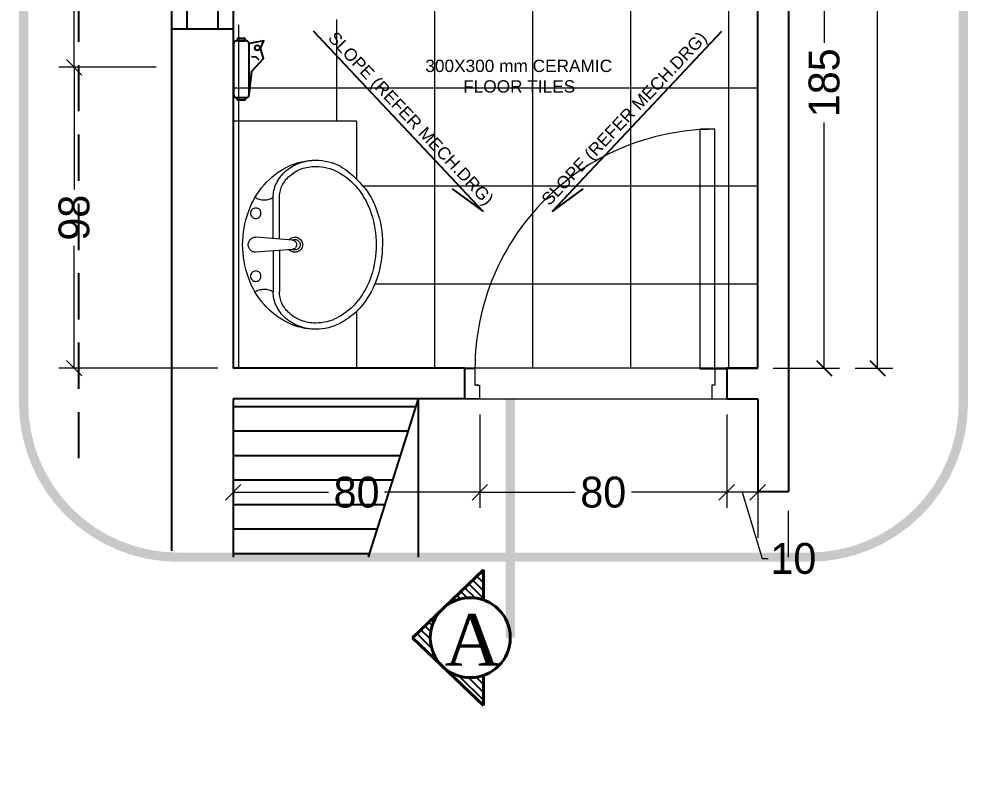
# Model space of a CAD drawing. Header units: centimetres. Extents: x 7997 to 116674, y 1017 to 13844.
# Drawn here: x 50364.4 to 50672.1, y 9223.4 to 9471.1 of the extents above; entities that cross this region are included whole.
import ezdxf
from ezdxf.xclip import XClip

# ---------------------------------------------------------------- set-up
doc = ezdxf.new("R2010")
doc.units = ezdxf.units.CM
doc.header["$LTSCALE"] = 200
doc.header["$XCLIPFRAME"] = 0
doc.header["$PDMODE"] = 2
for name, pattern in [('A-106-Typical Floor Plan$0$HIDDEN', [0.375, 0.25, -0.125]), ('CENTER2', [1.125, 0.75, -0.125, 0.125, -0.125]), ('DASHED', [0.75, 0.5, -0.25])]:
    doc.linetypes.add(name, pattern=pattern)
for name, color, linetype, lineweight in [('$1$FIXTURE', 6, 'Continuous', 13), ('$1$WALL', 3, 'Continuous', 25), ('HAT', 8, 'Continuous', 9), ('Layer1', 67, 'Continuous', 9), ('PLAN', 7, 'Continuous', 40), ('TEXT', 6, 'Continuous', 18), ('WALL', 3, 'Continuous', 25)]:
    doc.layers.add(name, color=color, linetype=linetype, lineweight=lineweight)
for name, color, linetype in [('$1$Z-RUBBER', 8, 'Continuous'), ('0949-AR-100-002 Basement level$0$KEITH - SAN', 1, 'Continuous'), ('AFP-TOILET FIXTURE', 8, 'Continuous'), ('ARCH-TEXT', 6, 'Continuous'), ('AXIS', 9, 'CENTER2'), ('CPBRD-LINES', 11, 'Continuous'), ('DIM', 11, 'Continuous'), ('SLOPE', 4, 'Continuous'), ('TXT', 6, 'Continuous'), ('WINDOR', 6, 'Continuous')]:
    doc.layers.add(name, color=color, linetype=linetype)
doc.styles.add('ROMAND', font='times.ttf')
doc.styles.add('Style-Arial', font='arial.ttf')
doc.styles.add('T2', font='')
doc.styles.get('T2').set_extended_font_data('Elisia')
doc.dimstyles.new('NORMAL-1', dxfattribs={"dimtxt": 10, "dimasz": 5, "dimexe": 5, "dimexo": 5, "dimgap": 1, "dimtad": 0, "dimdec": 0, "dimdsep": 46, "dimtxsty": 'T2', "dimblk1": 'OBLIQUE', "dimblk2": 'OBLIQUE', "dimsah": 1, "dimcen": 0.09, "dimclrd": 4, "dimclre": 4, "dimclrt": 6, "dimadec": 0, "dimazin": 0, "dimtfac": 1, "dimtdec": 0, "dimtofl": 0, "dimtmove": 1, "dimatfit": 3, "dimldrblk": 'OPEN30', "dimfxl": 0, "dimtolj": 1, "dimtzin": 0, "dimlwd": 5, "dimlwe": 5, "dimarcsym": 0})

# ---------------------------------------------------------------- blocks, each defined once
blk = doc.blocks.new('_OBLIQUE')
at = {"color": 0, "linetype": 'ByBlock'}
blk.add_line((-0.5, -0.5), (0.5, 0.5), dxfattribs=at)
blk = doc.blocks.new('*D171')
at = {"layer": 'Defpoints', "color": 0, "transparency": 16777216}
for p in [(50593.82, 9347.92), (50603.87, 9347.92), (50593.82, 9317.64)]:
    blk.add_point(p, dxfattribs=at)
at = {"layer": 'HAT', "color": 4, "lineweight": 5, "transparency": 16777216}
for p, q in [((50593.82, 9342.92), (50593.82, 9312.64)), ((50603.87, 9342.92), (50603.87, 9312.64)), ((50603.87, 9317.64), (50593.82, 9317.64)), ((50598.84, 9317.64), (50605.29, 9296.14)), ((50605.29, 9296.14), (50607.29, 9296.14))]:
    blk.add_line(p, q, dxfattribs=at)
at = {"layer": 'HAT', "color": 4, "lineweight": 5, "transparency": 16777216, "xscale": 5, "yscale": 5, "zscale": 5, "rotation": 180}
blk.add_blockref('_OBLIQUE', (50593.82, 9317.64), dxfattribs=at)
at = {"layer": 'HAT', "color": 4, "lineweight": 5, "transparency": 16777216, "xscale": 5, "yscale": 5, "zscale": 5}
blk.add_blockref('_OBLIQUE', (50603.87, 9317.64), dxfattribs=at)
at = {"layer": 'HAT', "color": 6, "transparency": 16777216, "insert": (50615.44, 9296.14), "char_height": 10, "attachment_point": 5, "style": 'T2'}
blk.add_mtext('\\A1;10', dxfattribs=at)
blk = doc.blocks.new('_Open30')
at = {"color": 0, "linetype": 'ByBlock', "lineweight": -2}
for p, q in [((-1, 0.268), (0, 0)), ((0, 0), (-1, -0.268)), ((0, 0), (-1, 0))]:
    blk.add_line(p, q, dxfattribs=at)
blk = doc.blocks.new('*D172')
at = {"layer": 'Defpoints', "color": 0, "transparency": 16777216}
for p in [(50513.82, 9347.92), (50593.82, 9347.92), (50513.82, 9317.64)]:
    blk.add_point(p, dxfattribs=at)
at = {"layer": 'HAT', "color": 4, "lineweight": 5, "transparency": 16777216}
for p, q in [((50513.82, 9342.92), (50513.82, 9312.64)), ((50593.82, 9342.92), (50593.82, 9312.64)), ((50513.82, 9317.64), (50544.73, 9317.64)), ((50593.82, 9317.64), (50562.92, 9317.64))]:
    blk.add_line(p, q, dxfattribs=at)
at = {"layer": 'HAT', "color": 4, "lineweight": 5, "transparency": 16777216, "xscale": 5, "yscale": 5, "zscale": 5, "rotation": 180}
blk.add_blockref('_OBLIQUE', (50513.82, 9317.64), dxfattribs=at)
at = {"layer": 'HAT', "color": 4, "lineweight": 5, "transparency": 16777216, "xscale": 5, "yscale": 5, "zscale": 5}
blk.add_blockref('_OBLIQUE', (50593.82, 9317.64), dxfattribs=at)
at = {"layer": 'HAT', "color": 6, "transparency": 16777216, "insert": (50553.82, 9317.64), "char_height": 10, "attachment_point": 5, "style": 'T2'}
blk.add_mtext('\\A1;80', dxfattribs=at)
blk = doc.blocks.new('*D173')
at = {"layer": 'Defpoints', "color": 0, "transparency": 16777216}
for p in [(50433.87, 9347.92), (50513.82, 9347.92), (50433.87, 9317.64)]:
    blk.add_point(p, dxfattribs=at)
at = {"layer": 'HAT', "color": 4, "lineweight": 5, "transparency": 16777216}
for p, q in [((50433.87, 9342.92), (50433.87, 9312.64)), ((50513.82, 9342.92), (50513.82, 9312.64)), ((50433.87, 9317.64), (50464.75, 9317.64)), ((50513.82, 9317.64), (50482.94, 9317.64))]:
    blk.add_line(p, q, dxfattribs=at)
at = {"layer": 'HAT', "color": 4, "lineweight": 5, "transparency": 16777216, "xscale": 5, "yscale": 5, "zscale": 5, "rotation": 180}
blk.add_blockref('_OBLIQUE', (50433.87, 9317.64), dxfattribs=at)
at = {"layer": 'HAT', "color": 4, "lineweight": 5, "transparency": 16777216, "xscale": 5, "yscale": 5, "zscale": 5}
blk.add_blockref('_OBLIQUE', (50513.82, 9317.64), dxfattribs=at)
at = {"layer": 'HAT', "color": 6, "transparency": 16777216, "insert": (50473.84, 9317.64), "char_height": 10, "attachment_point": 5, "style": 'T2'}
blk.add_mtext('\\A1;80', dxfattribs=at)
blk = doc.blocks.new('Wc-hl')
at = {"layer": 'AFP-TOILET FIXTURE'}
blk.add_lwpolyline([(0.0917, -0.0417), (0.0917, -0.0083, 0.414214), (0.0833, 0), (-0.0833, 0, 0.414214), (-0.0917, -0.0083), (-0.0917, -0.0417, 0.414214), (-0.0833, -0.05), (0.0833, -0.05, 0.414214)], format="xyb", close=True, dxfattribs=at)
for points in [[(-0.1, -0.0375), (-0.1, -0.0125), (-0.0917, -0.0125), (-0.0917, -0.0375)], [(0.1, -0.0375), (0.1, -0.0125), (0.0917, -0.0125), (0.0917, -0.0375)]]:
    blk.add_lwpolyline(points, close=True, dxfattribs=at)
for points in [[(-0.0833, -0.05), (-0.0067, -0.0594), (0.0348, -0.0973), (0.0682, -0.087), (0.0923, -0.0985), (0.0833, -0.05)], [(0.0418, -0.0577), (0.0402, -0.0721), (0.0311, -0.0817)]]:
    blk.add_lwpolyline(points, dxfattribs=at)
blk.add_circle((0.0694, -0.0773), 0.00833, dxfattribs=at)
blk = doc.blocks.new('*D469')
at = {"layer": 'Defpoints', "color": 0, "transparency": 16777216}
for p in [(50413.87, 9515.43), (50382.3, 9455.43), (50413.87, 9455.43)]:
    blk.add_point(p, dxfattribs=at)
at = {"layer": 'HAT', "color": 4, "lineweight": 5, "transparency": 16777216}
for p, q in [((50408.87, 9515.43), (50377.3, 9515.43)), ((50382.3, 9515.43), (50382.3, 9494.53)), ((50382.3, 9455.43), (50382.3, 9476.34)), ((50408.87, 9455.43), (50377.3, 9455.43))]:
    blk.add_line(p, q, dxfattribs=at)
at = {"layer": 'HAT', "color": 4, "lineweight": 5, "transparency": 16777216, "xscale": 5, "yscale": 5, "zscale": 5}
for p, rotation in [((50382.3, 9515.43), 90), ((50382.3, 9455.43), 270)]:
    blk.add_blockref('_OBLIQUE', p, dxfattribs=dict(at, rotation=rotation))
at = {"layer": 'HAT', "color": 6, "transparency": 16777216, "insert": (50382.3, 9485.43), "char_height": 10, "attachment_point": 5, "rotation": 90, "style": 'T2'}
blk.add_mtext('\\A1;60', dxfattribs=at)
blk = doc.blocks.new('*D470')
at = {"layer": 'Defpoints', "color": 0, "transparency": 16777216}
for p in [(50413.87, 9455.43), (50382.3, 9357.92), (50433.87, 9357.92)]:
    blk.add_point(p, dxfattribs=at)
at = {"layer": 'HAT', "color": 4, "lineweight": 5, "transparency": 16777216}
for p, q in [((50408.87, 9455.43), (50377.3, 9455.43)), ((50382.3, 9455.43), (50382.3, 9415.77)), ((50382.3, 9357.92), (50382.3, 9397.58)), ((50428.87, 9357.92), (50377.3, 9357.92))]:
    blk.add_line(p, q, dxfattribs=at)
at = {"layer": 'HAT', "color": 4, "lineweight": 5, "transparency": 16777216, "xscale": 5, "yscale": 5, "zscale": 5}
for p, rotation in [((50382.3, 9455.43), 90), ((50382.3, 9357.92), 270)]:
    blk.add_blockref('_OBLIQUE', p, dxfattribs=dict(at, rotation=rotation))
at = {"layer": 'HAT', "color": 6, "transparency": 16777216, "insert": (50382.3, 9406.67), "char_height": 10, "attachment_point": 5, "rotation": 90, "style": 'T2'}
blk.add_mtext('\\A1;98', dxfattribs=at)
blk = doc.blocks.new('*D884')
at = {"layer": 'Defpoints', "color": 0, "transparency": 16777216}
for p in [(50603.87, 9542.92), (50603.87, 9357.92), (50625.44, 9357.92)]:
    blk.add_point(p, dxfattribs=at)
at = {"layer": 'DIM', "color": 4, "lineweight": 5, "transparency": 16777216}
for p, q in [((50608.87, 9542.92), (50630.44, 9542.92)), ((50625.44, 9542.92), (50625.44, 9463.32)), ((50625.44, 9357.92), (50625.44, 9437.51)), ((50608.87, 9357.92), (50630.44, 9357.92))]:
    blk.add_line(p, q, dxfattribs=at)
at = {"layer": 'DIM', "color": 4, "lineweight": 5, "transparency": 16777216, "xscale": 5, "yscale": 5, "zscale": 5}
for p, rotation in [((50625.44, 9542.92), 90), ((50625.44, 9357.92), 270)]:
    blk.add_blockref('_OBLIQUE', p, dxfattribs=dict(at, rotation=rotation))
at = {"layer": 'DIM', "color": 6, "transparency": 16777216, "insert": (50625.44, 9450.42), "char_height": 10, "attachment_point": 5, "rotation": 90, "style": 'T2'}
blk.add_mtext('\\A1;185', dxfattribs=at)
blk = doc.blocks.new('*D885')
at = {"layer": 'Defpoints', "color": 0, "transparency": 16777216}
for p in [(50630.44, 9627.92), (50642.7, 9627.92), (50630.44, 9357.92)]:
    blk.add_point(p, dxfattribs=at)
at = {"layer": 'DIM', "color": 4, "lineweight": 5, "transparency": 16777216}
for p, q in [((50635.44, 9627.92), (50647.7, 9627.92)), ((50642.7, 9627.92), (50642.7, 9506.77)), ((50642.7, 9357.92), (50642.7, 9479.06)), ((50635.44, 9357.92), (50647.7, 9357.92))]:
    blk.add_line(p, q, dxfattribs=at)
at = {"layer": 'DIM', "color": 4, "lineweight": 5, "transparency": 16777216, "xscale": 5, "yscale": 5, "zscale": 5}
for p, rotation in [((50642.7, 9627.92), 90), ((50642.7, 9357.92), 270)]:
    blk.add_blockref('_OBLIQUE', p, dxfattribs=dict(at, rotation=rotation))
at = {"layer": 'DIM', "color": 6, "transparency": 16777216, "insert": (50642.7, 9492.92), "char_height": 10, "attachment_point": 5, "rotation": 90, "style": 'T2'}
blk.add_mtext('\\A1;270', dxfattribs=at)
blk = doc.blocks.new('A$C397E50C8')
at = {"layer": 'Layer1', "color": 8}
for p, q in [((0.8, 0.514), (0.8, 0.114)), ((0.385, 0.3222), (0.3755, 0.441)), ((0.415, 0.3222), (0.4245, 0.441)), ((0.38, 0.3845), (0.2477, 0.3845)), ((0.42, 0.3845), (0.5523, 0.3845)), ((0.38, 0.3645), (0.2477, 0.3645)), ((0.42, 0.3645), (0.5523, 0.3645)), ((0, 0.114), (0.1875, 0.114)), ((0.6161, 0.114), (0.8, 0.114))]:
    blk.add_line(p, q, dxfattribs=at)
for centre in [(0.298, 0.441), (0.502, 0.441)]:
    blk.add_circle(centre, 0.017, dxfattribs=at)
for centre, radius, start, end in [((0.3861, 0.2061), 0.275, 109.7015, 130.8429), ((0.4, 0.1673), 0.3162, 90, 109.7015), ((0.4, 0.441), 0.0245, 0, 180), ((0.4, 0.1673), 0.3162, 70.2985, 90), ((0.4139, 0.2061), 0.275, 49.1571, 70.2985), ((0.1998, 0.4137), 0.0561, 328.5927, 32.0804), ((0.6002, 0.4137), 0.0561, 147.9196, 211.4073), ((0.3647, 0.2308), 0.2423, 130.8429, 154.3988), ((0.4353, 0.2308), 0.2423, 25.6012, 49.1571), ((0.2545, 0.2621), 0.1239, 115.1324, 138.557), ((0.2477, 0.2766), 0.1079, 90, 115.1324), ((0.5523, 0.2766), 0.1079, 64.8676, 90), ((0.5455, 0.2621), 0.1239, 41.443, 64.8676), ((0.2652, 0.2527), 0.1381, 138.557, 159.911), ((0.2545, 0.2621), 0.1039, 115.1324, 138.557), ((0.2477, 0.2766), 0.0879, 90, 115.1324), ((0.5523, 0.2766), 0.0879, 64.8676, 90), ((0.5455, 0.2621), 0.1039, 41.443, 64.8676), ((0.5348, 0.2527), 0.1381, 20.089, 41.443), ((0.3317, 0.2466), 0.2057, 154.3988, 180), ((0.2652, 0.2527), 0.1181, 138.557, 159.911), ((0.4, 0.314), 0.0245, 130.1483, 49.8517), ((0.4, 0.314), 0.017, 151.52, 28.48), ((0.4, 0.3234), 0.015, 184.5957, 355.4043), ((0.5348, 0.2527), 0.1181, 20.089, 41.443), ((0.4683, 0.2466), 0.2057, 0, 25.6012), ((0.2818, 0.2466), 0.1558, 159.911, 180), ((0.2818, 0.2466), 0.1358, 159.911, 180), ((0.5182, 0.2466), 0.1358, 0, 20.089), ((0.5182, 0.2466), 0.1558, 0, 20.089), ((0.298, 0.2466), 0.172, 180, 207.7048), ((0.298, 0.2466), 0.152, 180, 207.7048), ((0.502, 0.2466), 0.152, 332.2952, 0), ((0.502, 0.2466), 0.172, 332.2952, 0), ((0.39, 0.3175), 0.2871, 211.6966, 225.1435), ((0.3472, 0.2725), 0.2075, 207.7048, 231.7336), ((0.4528, 0.2725), 0.2075, 308.2664, 332.2952), ((0.4528, 0.2725), 0.2275, 315.8627, 332.2952), ((0.39, 0.3175), 0.2871, 225.1435, 230.6034), ((0.3551, 0.2568), 0.2183, 227.5536, 253.317), ((0.3792, 0.313), 0.2592, 231.7336, 251.9061), ((0.4208, 0.313), 0.2592, 288.0939, 308.2664), ((0.4208, 0.313), 0.2792, 288.0939, 308.2664), ((0.4528, 0.2725), 0.2275, 308.2664, 315.8627), ((0.4, 0.3768), 0.3263, 251.9061, 270), ((0.4, 0.3768), 0.3263, 270, 288.0939), ((0.39, 0.3175), 0.2871, 249.6954, 271.4336), ((0.4, 0.3768), 0.3463, 270, 288.0939), ((0.4, 0.3768), 0.3463, 269.5314, 270)]:
    blk.add_arc(centre, radius, start, end, dxfattribs=at)
blk = doc.blocks.new('$1$A$C414D25BB')
at = {"layer": '$1$Z-RUBBER', "ltscale": 0.05}
h = blk.add_hatch(dxfattribs=at)
h.set_pattern_fill('ANSI31', color=256, style=0)
h.set_pattern_definition([(45, (-21734.0303, -7392.24753), (-0.08838834765, 0.08838834765), [])])
h.paths.add_polyline_path([(0.114, 0.0618, -5.138733), (0.1155, 0.0618), (0.1155, 0.0603), (0.1162, 0.0603), (0.1155, 0.0581), (0.1162, 0.0581), (0.1147, 0.0556), (0.1132, 0.0581), (0.114, 0.0581), (0.1132, 0.0603), (0.114, 0.0603)])
at = {"layer": '$1$FIXTURE'}
for p, q in [((0.8572, 0.9156), (0.8572, 0.1156)), ((0.9072, 0.9156), (0.8572, 0.9156)), ((0.9072, 0.1156), (0.9072, 0.9156)), ((0.1072, 0.1156), (0.0722, 0.1156)), ((0.0722, 0.1156), (0.0722, 0.0156)), ((0.1072, 0.1156), (0.1072, 0.0616)), ((0.8572, 0.1156), (0.9072, 0.1156)), ((0.9072, 0.1156), (0.9472, 0.1156)), ((0.9072, 0.1156), (0.9072, 0.0616)), ((0.9472, 0.1156), (0.9472, 0.0156)), ((0.1192, 0.0616), (0.1072, 0.0616)), ((0.1122, 0.0616), (0.1222, 0.0616)), ((0.1222, 0.0616), (0.1222, 0.0156)), ((0.9072, 0.0616), (0.8972, 0.0616)), ((0.8972, 0.0616), (0.8972, 0.0156)), ((0.1222, 0.0156), (0.0722, 0.0156)), ((0.8972, 0.0156), (0.9472, 0.0156))]:
    blk.add_line(p, q, dxfattribs=at)
blk.add_lwpolyline([(0.9055, 0.0616), (0.904, 0.0616)], dxfattribs=at)
blk.add_arc((0.9072, 0.1156), 0.8, 90, 180, dxfattribs=at)
blk = doc.blocks.new('03-FIRST FLOOR PLAN-selattin', base_point=(31015.73, 25621.5))
at = {"layer": 'CPBRD-LINES'}
h = blk.add_hatch(dxfattribs=at)
h.set_pattern_fill('ANSI31', color=256, scale=2.5, angle=315, style=0)
h.set_pattern_definition([(0, (-5607318.147, -7847120.6), (3e-15, 7.9375), [])])
h.paths.add_polyline_path([(29996.18, 24276.65), (29995.74, 24466.5), (30055.74, 24466.5)])
for p in [(29995.74, 24276.5), (30055.74, 24336.5)]:
    blk.add_line(p, (30055.74, 24466.5), dxfattribs=at)
at = {"layer": 'HAT'}
blk.add_line((30035.73, 24556.5), (29995.73, 24556.5), dxfattribs=at)
at = {"layer": 'HAT', "ltscale": 0.15}
for p, q in [((30155.69, 24476.5), (30070.69, 24476.5)), ((30070.69, 24466.5), (30155.69, 24466.5))]:
    blk.add_line(p, q, dxfattribs=at)
at = {"layer": 'HAT', "linetype": 'DASHED', "ltscale": 0.15}
for p, q in [((30165.74, 24436.5), (30165.74, 24346.5)), ((30175.74, 24346.5), (30175.74, 24436.5))]:
    blk.add_line(p, q, dxfattribs=at)
at = {"layer": 'WALL', "color": 8, "linetype": 'A-106-Typical Floor Plan$0$HIDDEN', "ltscale": 0.3}
blk.add_line((29945.73, 24331.5), (29945.73, 24746.5), dxfattribs=at)
at = {"layer": 'WALL'}
for p, q in [((30165.73, 24746.5), (30165.73, 24476.5)), ((30175.73, 24746.5), (30175.73, 24436.5)), ((29975.73, 24586.5), (29995.73, 24586.5)), ((29975.73, 24586.5), (29975.73, 24331.5)), ((29995.73, 24586.5), (29995.73, 24476.5)), ((30070.69, 24476.5), (29995.73, 24476.5)), ((30070.69, 24476.5), (30070.69, 24466.5)), ((30155.69, 24476.5), (30165.74, 24476.5)), ((30165.73, 24476.5), (30155.69, 24476.5)), ((30155.69, 24476.5), (30155.69, 24466.5)), ((29995.73, 24466.5), (29995.73, 24276.5)), ((30070.69, 24466.5), (29995.73, 24466.5)), ((30155.69, 24466.5), (30165.74, 24466.5)), ((30165.74, 24466.5), (30165.74, 24436.5)), ((30165.74, 24436.5), (30175.73, 24436.5))]:
    blk.add_line(p, q, dxfattribs=at)
at = {"layer": 'WINDOR'}
for p, q in [((29975.73, 24631.5), (29975.73, 24586.5)), ((29980.73, 24631.5), (29980.73, 24586.5)), ((29990.73, 24631.5), (29990.73, 24586.5)), ((29995.73, 24631.5), (29995.73, 24586.5))]:
    blk.add_line(p, q, dxfattribs=at)
at = {"layer": '$1$WALL', "color": 0, "xscale": 97.14285718560265, "yscale": 97.14285718560265, "zscale": 97.14285718560265}
blk.add_blockref('$1$A$C414D25BB', (30063.67, 24464.98), dxfattribs=at)
at = {"layer": 'WALL', "xscale": -100, "yscale": 100, "zscale": 100, "rotation": 89.99999971981605}
blk.add_blockref('A$C397E50C8', (30047.13, 24556.5), dxfattribs=at)

msp = doc.modelspace()

# ---------------------------------------------------------------- hatches: boundary and pattern name
at = {"layer": 'TXT'}
h = msp.add_hatch(dxfattribs=at)
h.set_pattern_fill('ANSI31', color=256, scale=5.7375, angle=990, style=0)
h.set_pattern_definition([(135, (51636.1347, 8517.0222), (-1.2678204, -1.2678204), [])])
h.paths.add_polyline_path([(50510.7124, 9283.4781, -0.08394009), (50514.9737, 9282.7577), (50514.9737, 9292.5269), (50491.9337, 9270.5172), (50514.9737, 9248.5075), (50514.9737, 9258.2739, -0.08394009), (50510.7124, 9257.5534, -1.00000012)])

# ---------------------------------------------------------------- linework, layer by layer
at = {"layer": 'AXIS', "linetype": 'Continuous', "ltscale": 0.5, "const_width": 3}
msp.add_lwpolyline([(50523.6748, 9270.5158), (50523.6748, 9347.9168)], dxfattribs=at)
at = {"layer": 'HAT', "color": 8, "linetype": 'Continuous'}
for p, q in [((50530.8639, 9627.9168), (50530.8639, 9357.9168)), ((50562.6139, 9627.9168), (50562.6139, 9357.9168)), ((50594.3639, 9627.9168), (50594.3639, 9357.9168)), ((50499.1139, 9473.5973), (50499.1139, 9357.9168)), ((50467.3639, 9470.9426), (50467.3639, 9437.9168)), ((50435.6139, 9469.2539), (50435.6139, 9357.9168)), ((50603.8652, 9448.6243), (50433.8652, 9448.6243)), ((50603.8652, 9416.8743), (50475.9379, 9416.8743)), ((50603.8652, 9385.1243), (50479.7482, 9385.1243))]:
    msp.add_line(p, q, dxfattribs=at)
at = {"layer": 'HAT'}
msp.add_lwpolyline([(50603.8652, 9357.9168), (50433.8652, 9357.9168), (50433.8652, 9627.9168), (50603.8652, 9627.9168)], close=True, dxfattribs=at)
at = {"layer": 'PLAN', "linetype": 'Continuous'}
for p, q in [((50491.9337, 9270.5172), (50514.9737, 9292.5269)), ((50514.9737, 9282.7577), (50514.9737, 9292.5269)), ((50491.9337, 9270.5172), (50514.9737, 9248.5075)), ((50514.9737, 9248.5075), (50514.9737, 9258.2739))]:
    msp.add_line(p, q, dxfattribs=at)
msp.add_circle((50510.7124, 9270.5158), 12.9624, dxfattribs=at)
at = {"layer": 'SLOPE', "elevation": -0.0001}
for points in [[(50504.8856, 9416.0656), (50514.7568, 9408.7815), (50459.8825, 9467.1169)], [(50547.2202, 9416.0656), (50537.349, 9408.7815), (50592.2234, 9467.1169)]]:
    msp.add_lwpolyline(points, dxfattribs=at)

# ---------------------------------------------------------------- block references
at = {"layer": '0949-AR-100-002 Basement level$0$KEITH - SAN', "extrusion": (0, 0, -1), "xscale": -100, "yscale": 100, "zscale": 0.1, "rotation": 270}
msp.add_blockref('Wc-hl', (-50433.977, 9454.797), dxfattribs=at)

# ---------------------------------------------------------------- texts
at = {"layer": 'ARCH-TEXT', "lineweight": -3, "style": 'ROMAND'}
msp.add_text('A', height=16.7344, dxfattribs=at).set_placement((50502.3247, 9261.4378))
at = {"layer": 'TEXT', "extrusion": (1.73969e-05, -2.12882e-05, 1), "style": 'Style-Arial'}
msp.add_text('SLOPE (REFER MECH.DRG)', height=4, rotation=313.432649, dxfattribs=at).set_placement((50464.3316, 9464.6856, 0.6784))
at = {"layer": 'TEXT', "extrusion": (-1.73969e-05, -2.12882e-05, 1), "style": 'Style-Arial'}
msp.add_text('SLOPE (REFER MECH.DRG)', height=4, rotation=46.567351, dxfattribs=at).set_placement((50536.2988, 9410.314, -1.0796))
at = {"layer": 'TEXT', "linetype": 'ByBlock', "insert": (50488.1001, 9447.1784), "char_height": 4, "width": 76.178889, "attachment_point": 7, "style": 'Style-Arial'}
msp.add_mtext('\\pi8.03897;300X300 mm CERAMIC \\P\\pi20.29954;FLOOR TILES', dxfattribs=at)

# ---------------------------------------------------------------- dimensions: what is measured, and where the dimension line sits
at = {"layer": 'DIM'}
for base, p1, p2, angle, picture, middle in [((50642.6993, 9627.9168), (50630.4428, 9357.9168), (50630.4428, 9627.9168), 270, '*D885', (50642.6993, 9492.9168)), ((50625.4428, 9357.9168), (50603.8652, 9542.9168), (50603.8652, 9357.9168), 90, '*D884', (50625.4428, 9450.4168))]:
    dim = msp.add_linear_dim(base=base, p1=p1, p2=p2, angle=angle, dimstyle='NORMAL-1', dxfattribs=at)
    dim.commit()
    dim.dimension.update_dxf_attribs({"geometry": picture, "text_midpoint": middle})
at = {"layer": 'HAT'}
for base, p1, p2, picture, middle in [((50382.295, 9455.4331), (50413.8652, 9515.4331), (50413.8652, 9455.4331), '*D469', (50382.295, 9485.4331)), ((50382.295, 9357.9168), (50413.8652, 9455.4331), (50433.8652, 9357.9168), '*D470', (50382.295, 9406.675))]:
    dim = msp.add_linear_dim(base=base, p1=p1, p2=p2, angle=270, dimstyle='NORMAL-1', dxfattribs=at)
    dim.commit()
    dim.dimension.update_dxf_attribs({"geometry": picture, "text_midpoint": middle})
for base, p1, p2, picture, middle in [((50433.8652, 9317.6393), (50513.8226, 9347.9168), (50433.8652, 9347.9168), '*D173', (50473.8439, 9317.6393)), ((50513.8226, 9317.6393), (50593.8226, 9347.9168), (50513.8226, 9347.9168), '*D172', (50553.8226, 9317.6393)), ((50593.8226, 9317.6393), (50603.8652, 9347.9168), (50593.8226, 9347.9168), '*D171', (50608.2939, 9296.1393))]:
    dim = msp.add_linear_dim(base=base, p1=p1, p2=p2, dimstyle='NORMAL-1', dxfattribs=at)
    dim.commit()
    dim.dimension.update_dxf_attribs({"geometry": picture, "text_midpoint": middle})

# ---------------------------------------------------------------- next in the draw order: block references
at = {"layer": 'DIM', "linetype": 'Continuous'}
ref = msp.add_blockref('03-FIRST FLOOR PLAN-selattin', (51453.8652, 10502.9168), dxfattribs=at)
XClip(ref).set_block_clipping_path([(30182.4214921212, 24415.2072415103), (29977.775138866, 24415.2072415103), (29927.775138866, 24465.2072415103), (29927.775138866, 24745.6881182678), (29977.775138866, 24795.6881182678), (30182.4214921212, 24795.6881182678), (30232.4214921212, 24745.6881182678), (30232.4214921212, 24465.2072415103)])

# ---------------------------------------------------------------- next in the draw order: linework, layer by layer
at = {"layer": 'DIM', "color": 0, "linetype": 'DASHED', "ltscale": 0.2, "const_width": 3}
msp.add_lwpolyline([(50620.5581, 9296.6237), (50415.9118, 9296.6237, -0.41421356), (50365.9118, 9346.6237), (50365.9118, 9627.1046, -0.41421356), (50415.9118, 9677.1046), (50620.5581, 9677.1046, -0.41421356), (50670.5581, 9627.1046), (50670.5581, 9346.6237, -0.41421356)], format="xyb", close=True, dxfattribs=at)

doc.saveas('drawing.dxf')
